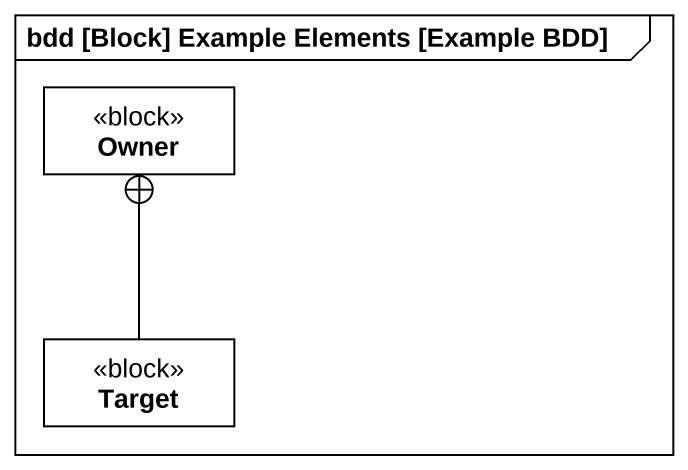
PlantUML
@startuml
mainframe bdd [Block] Example Elements [Example BDD]
hide circle
hide empty members
class Owner <<block>>
class Target <<block>>
Target -up-+ Owner
@enduml
